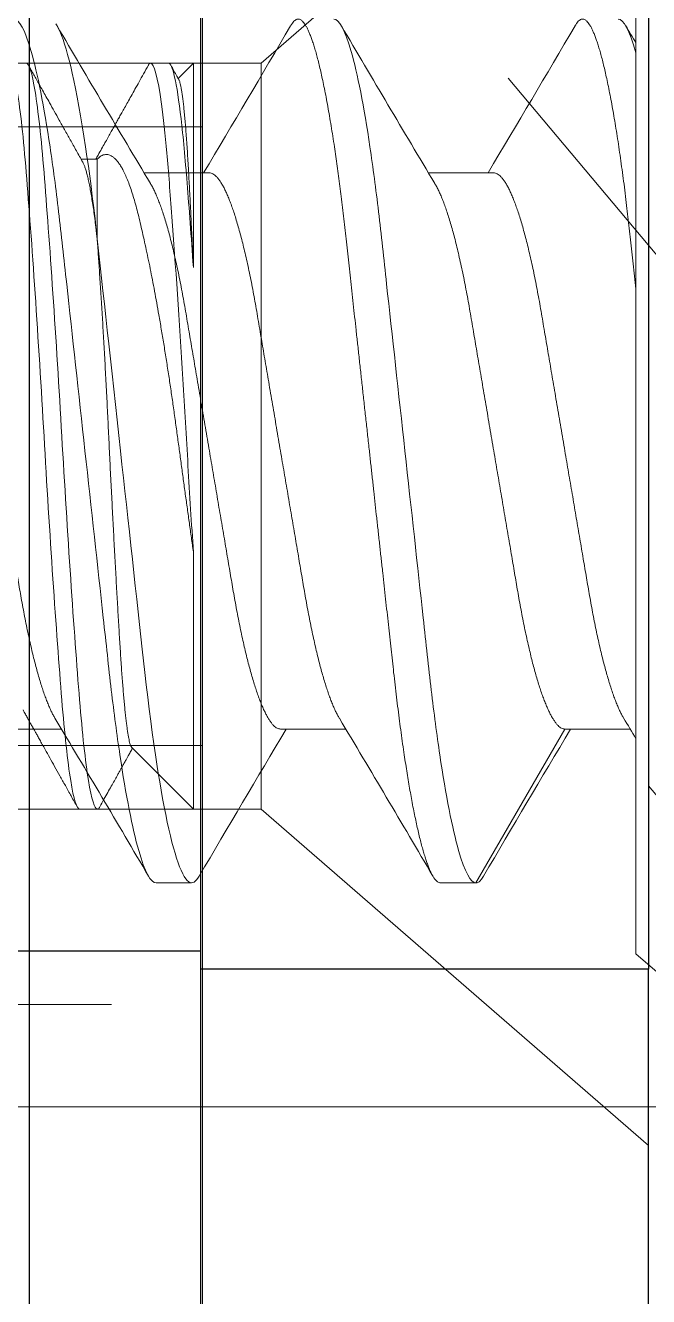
# Model space of a CAD drawing. Extents: x -82 to 113, y -82 to 93.
# Drawn here: x 25.8139 to 25.9508, y 70.3094 to 70.5889 of the extents above; entities that cross this region are included whole.
import ezdxf

# ---------------------------------------------------------------- set-up
doc = ezdxf.new("R2010")
doc.units = 0
doc.header["$MEASUREMENT"] = 0
for name, pattern in [('C', [0]), ('HIDDEN', [0.375, 0.25, -0.125]), ('SLD-Solid', [0])]:
    doc.linetypes.add(name, pattern=pattern)
doc.layers.get('0').update_dxf_attribs({"linetype": 'CONTINUOUS'})
for name, color, linetype in [('1', 7, 'CONTINUOUS'), ('Ballons', 7, 'CONTINUOUS'), ('INERTIA', 7, 'CONTINUOUS')]:
    doc.layers.add(name, color=color, linetype=linetype)

# ---------------------------------------------------------------- blocks, each defined once
blk = doc.blocks.new('Truth Latch')
at = {"color": 7, "linetype": 'SLD-Solid'}
for p, q in [((-0.10384, 0.11811), (-0.10384, 0.3937)), ((-0.00542, 0.3937), (-0.00542, 0.11811)), ((-0.00542, 0.11811), (-0.10384, 0.11811)), ((-0.10384, -0.11811), (-0.10384, 0.11811)), ((-0.00542, -0.11811), (-0.00542, 0.11811)), ((-0.10384, 0.11417), (-0.16683, 0.11417))]:
    blk.add_line(p, q, dxfattribs=at)
blk = doc.blocks.new('erfdfasdf')
at = {"color": 7, "linetype": 'Continuous', "lineweight": 15}
for p, q in [((556.3053, 29.99532), (556.22433, 30.0657)), ((556.3053, 29.99532), (556.3053, 29.77423)), ((556.34044, 29.97973), (556.32092, 29.94592)), ((556.34825, 29.97973), (556.34044, 29.97973)), ((556.41072, 29.97973), (556.40292, 29.97973)), ((556.32092, 29.94592), (556.30657, 29.94592)), ((556.38339, 29.94592), (556.36904, 29.94592)), ((556.44587, 29.94592), (556.43152, 29.94592)), ((556.33654, 29.82363), (556.35089, 29.82363)), ((556.39901, 29.82363), (556.41336, 29.82363))]:
    blk.add_line(p, q, dxfattribs=at)
at = {"color": 7, "linetype": 'Continuous', "lineweight": 15, "flags": 128}
blk.add_lwpolyline([(556.40125, 29.97825), (556.40153, 29.9787), (556.40182, 29.97908), (556.4021, 29.97937), (556.40238, 29.97957), (556.40265, 29.97969), (556.40292, 29.97973), (556.40322, 29.97968), (556.40354, 29.97952), (556.40386, 29.97924), (556.40419, 29.97885), (556.40453, 29.97834), (556.40487, 29.97772), (556.40522, 29.97697), (556.40555, 29.97619), (556.40588, 29.9753), (556.40621, 29.97432), (556.40655, 29.97323), (556.40689, 29.97205), (556.40723, 29.97077), (556.40757, 29.9694), (556.40792, 29.96793), (556.40826, 29.96637), (556.4086, 29.96473), (556.40895, 29.96299), (556.40929, 29.96118), (556.40961, 29.95939), (556.40993, 29.95754), (556.41024, 29.95563), (556.41055, 29.95365), (556.41086, 29.95161), (556.41122, 29.94919), (556.41156, 29.9467), (556.4119, 29.94415), (556.41224, 29.94155), (556.41256, 29.9389), (556.41288, 29.9362), (556.41319, 29.93347), (556.41347, 29.93093), (556.41376, 29.92833), (556.41405, 29.92567), (556.41435, 29.92295), (556.41465, 29.92017), (556.41496, 29.91734), (556.41528, 29.91446), (556.4156, 29.91154), (556.41592, 29.90857), (556.41625, 29.90556), (556.41659, 29.90253), (556.41692, 29.89946), (556.41724, 29.89655), (556.41756, 29.89362), (556.41789, 29.89068), (556.41821, 29.88773), (556.41853, 29.88477), (556.41891, 29.88135), (556.41928, 29.87794), (556.41966, 29.87454), (556.42003, 29.87116), (556.42039, 29.86781), (556.42076, 29.86449), (556.42112, 29.86121), (556.42144, 29.85824), (556.42176, 29.85531), (556.42208, 29.85243), (556.42239, 29.84959), (556.4227, 29.84681), (556.423, 29.84409), (556.42329, 29.84142), (556.42357, 29.83882), (556.42385, 29.83627), (556.42414, 29.83376), (556.42443, 29.83129), (556.42473, 29.82884), (556.42501, 29.82657), (556.4253, 29.82434), (556.4256, 29.82216), (556.4259, 29.82002), (556.42621, 29.81793), (556.42656, 29.81558), (556.42693, 29.81331), (556.42729, 29.81112), (556.42766, 29.80902), (556.42803, 29.80701), (556.42841, 29.8051), (556.42878, 29.8033), (556.42913, 29.80173), (556.42947, 29.80026), (556.42981, 29.79887), (556.43015, 29.79759), (556.43049, 29.7964), (556.43083, 29.79531), (556.43116, 29.79431), (556.43149, 29.79342), (556.43182, 29.79263), (556.43214, 29.79193), (556.43246, 29.79134), (556.43277, 29.79085)], dxfattribs=at)
at = {"color": 7, "linetype": 'Continuous', "lineweight": 15}
for centre, radius, start, end in [((552.63538, 32.14662), 4.2915, 329.14907, 329.65064), ((559.89405, 32.05282), 4.10667, 210.34266, 210.90518), ((552.68998, 32.15128), 4.30064, 329.14962, 329.65013), ((559.84138, 31.98466), 3.97286, 210.33319, 210.91466), ((558.23669, 31.10173), 2.24973, 210.8516, 210.98427), ((552.94104, 27.7849), 3.97284, 30.33318, 30.91466), ((552.88812, 27.71659), 4.10693, 30.34268, 30.90517), ((560.03885, 27.61299), 4.311, 149.15021, 149.64951), ((560.09239, 27.61829), 4.3006, 149.14962, 149.65014), ((550.0905, 26.14517), 7.20734, 30.390483, 30.425717)]:
    blk.add_arc(centre, radius, start, end, dxfattribs=at)
for points, knots in [([(556.33877, 29.97825), (556.33887, 29.97841), (556.33906, 29.97872), (556.33934, 29.97909), (556.33963, 29.97938), (556.3399, 29.97958), (556.34018, 29.97971), (556.34035, 29.97973), (556.34044, 29.97973)], [0, 0, 0, 0, 0.163791, 0.333279, 0.501708, 0.669012, 0.835129, 1, 1, 1, 1]), ([(556.34044, 29.97973), (556.34157, 29.97973), (556.34288, 29.97742), (556.34563, 29.9678), (556.34707, 29.96049), (556.34905, 29.94717), (556.34968, 29.94236), (556.35087, 29.93232), (556.35142, 29.9271), (556.35327, 29.91018), (556.35466, 29.89749), (556.35745, 29.87205), (556.35884, 29.85937), (556.3607, 29.84245), (556.36125, 29.83723), (556.36244, 29.82719), (556.36307, 29.82237), (556.36505, 29.80905), (556.36648, 29.80175), (556.36924, 29.79212), (556.37055, 29.78981), (556.37168, 29.78981)], [0, 0, 0, 0, 0.125, 0.125, 0.25, 0.25, 0.3125, 0.3125, 0.375, 0.375, 0.5, 0.5, 0.625, 0.625, 0.6875, 0.6875, 0.75, 0.75, 0.875, 0.875, 1, 1, 1, 1]), ([(556.34825, 29.97973), (556.34835, 29.97972), (556.34856, 29.9797), (556.34887, 29.97953), (556.3492, 29.97926), (556.34953, 29.97887), (556.34986, 29.97836), (556.35021, 29.97773), (556.35055, 29.97701), (556.35088, 29.9762), (556.35121, 29.97532), (556.35155, 29.97433), (556.35188, 29.97325), (556.35222, 29.97207), (556.35256, 29.97079), (556.35291, 29.96941), (556.35325, 29.96795), (556.35359, 29.96639), (556.35394, 29.96474), (556.35428, 29.96301), (556.35462, 29.96123), (556.35494, 29.95941), (556.35526, 29.95755), (556.35558, 29.95564), (556.35589, 29.95366), (556.35621, 29.95152), (556.35655, 29.94921), (556.3569, 29.94672), (556.35724, 29.94417), (556.35757, 29.94157), (556.3579, 29.93891), (556.35822, 29.93622), (556.35852, 29.93356), (556.35881, 29.93093), (556.35909, 29.92833), (556.35938, 29.92567), (556.35968, 29.92295), (556.35999, 29.92017), (556.3603, 29.91734), (556.36061, 29.91446), (556.36093, 29.91154), (556.36126, 29.90857), (556.36159, 29.90556), (556.36192, 29.90253), (556.36225, 29.89952), (556.36258, 29.89655), (556.3629, 29.89362), (556.36322, 29.89068), (556.36354, 29.88773), (556.36389, 29.88462), (556.36424, 29.88135), (556.36462, 29.87794), (556.36499, 29.87454), (556.36536, 29.87116), (556.36573, 29.86781), (556.36609, 29.86449), (556.36644, 29.8613), (556.36678, 29.85824), (556.3671, 29.85531), (556.36742, 29.85243), (556.36773, 29.84959), (556.36803, 29.84681), (556.36833, 29.84409), (556.36862, 29.84142), (556.36891, 29.83881), (556.36919, 29.83626), (556.36947, 29.83375), (556.36976, 29.83127), (556.37005, 29.82887), (556.37035, 29.82656), (556.37064, 29.82433), (556.37093, 29.82215), (556.37123, 29.82001), (556.37156, 29.81781), (556.3719, 29.81556), (556.37226, 29.81329), (556.37263, 29.8111), (556.373, 29.809), (556.37337, 29.807), (556.37374, 29.80509), (556.37411, 29.80333), (556.37446, 29.80172), (556.3748, 29.80024), (556.37515, 29.79886), (556.37549, 29.79757), (556.37583, 29.79638), (556.37616, 29.79529), (556.3765, 29.7943), (556.37683, 29.79341), (556.37715, 29.79261), (556.37747, 29.79192), (556.37779, 29.79133), (556.3781, 29.79084), (556.37839, 29.79046), (556.37867, 29.79016), (556.37895, 29.78996), (556.37922, 29.78984), (556.3795, 29.78979), (556.37979, 29.78985), (556.38011, 29.79001), (556.38043, 29.79028), (556.38076, 29.79068), (556.38101, 29.79102), (556.38114, 29.79126), (556.38115, 29.7913)], [0, 0, 0, 0, 0.0101616, 0.0204114, 0.0307444, 0.0411553, 0.0516388, 0.0621889, 0.0727997, 0.0825744, 0.0923899, 0.1022412, 0.1121229, 0.1220299, 0.1319566, 0.1418978, 0.1518478, 0.1618011, 0.1717522, 0.1816955, 0.1916255, 0.200971, 0.2102953, 0.219594, 0.2288625, 0.2380967, 0.2487323, 0.2593099, 0.2698235, 0.280267, 0.290635, 0.3009221, 0.3111231, 0.3204156, 0.3297662, 0.3391892, 0.3486808, 0.358237, 0.3678533, 0.3775254, 0.3872487, 0.3970183, 0.4068292, 0.4166766, 0.426555, 0.4358928, 0.445249, 0.4546192, 0.4639986, 0.4733826, 0.4842398, 0.4950897, 0.5059253, 0.5167394, 0.527525, 0.5382751, 0.5489831, 0.5587561, 0.5684831, 0.5781594, 0.5877802, 0.5973412, 0.606838, 0.6162665, 0.6256229, 0.634916, 0.6442579, 0.6536727, 0.6631565, 0.672158, 0.6812138, 0.69032, 0.6994729, 0.7086685, 0.7193558, 0.7300881, 0.740859, 0.7516613, 0.7624883, 0.7733328, 0.7841877, 0.794141, 0.8040915, 0.8140335, 0.8239616, 0.8338703, 0.8437542, 0.853608, 0.8634265, 0.8732045, 0.8829372, 0.8926196, 0.9022472, 0.9112703, 0.9202371, 0.929144, 0.9379877, 0.9467651, 0.9569267, 0.9671765, 0.9775095, 0.9879204, 0.9984039, 1, 1, 1, 1]), ([(556.41072, 29.97973), (556.41185, 29.97973), (556.41317, 29.97742), (556.41592, 29.9678), (556.41735, 29.96049), (556.41933, 29.94717), (556.41997, 29.94236), (556.42115, 29.93232), (556.4217, 29.9271), (556.42356, 29.91018), (556.42495, 29.89749), (556.42774, 29.87205), (556.42913, 29.85937), (556.43098, 29.84245), (556.43154, 29.83723), (556.43272, 29.82719), (556.43335, 29.82237), (556.43534, 29.80905), (556.43677, 29.80175), (556.43952, 29.79212), (556.44084, 29.78981), (556.44196, 29.78981)], [0, 0, 0, 0, 0.125, 0.125, 0.25, 0.25, 0.3125, 0.3125, 0.375, 0.375, 0.5, 0.5, 0.625, 0.625, 0.6875, 0.6875, 0.75, 0.75, 0.875, 0.875, 1, 1, 1, 1]), ([(556.30798, 29.94356), (556.30799, 29.94355), (556.30812, 29.94333), (556.3084, 29.94283), (556.3088, 29.94204), (556.3092, 29.94114), (556.30961, 29.94016), (556.31002, 29.93909), (556.31044, 29.93794), (556.31085, 29.9367), (556.31126, 29.93538), (556.31167, 29.93399), (556.31207, 29.93254), (556.31247, 29.93103), (556.31286, 29.92946), (556.31326, 29.92778), (556.31366, 29.926), (556.31406, 29.92412), (556.31445, 29.92219), (556.31484, 29.92021), (556.31521, 29.91819), (556.31557, 29.91618), (556.31591, 29.91416), (556.31626, 29.91214), (556.31661, 29.91006), (556.31697, 29.90793), (556.31735, 29.90574), (556.31773, 29.90351), (556.31811, 29.90124), (556.3185, 29.89894), (556.3189, 29.8966), (556.3193, 29.89424), (556.31971, 29.89188), (556.32011, 29.88952), (556.32051, 29.88715), (556.32093, 29.88471), (556.32135, 29.8822), (556.32179, 29.87964), (556.32222, 29.8771), (556.32265, 29.87457), (556.32308, 29.87207), (556.32349, 29.86965), (556.32389, 29.86731), (556.32427, 29.86505), (556.32465, 29.86285), (556.32502, 29.86068), (556.32539, 29.85849), (556.32577, 29.85628), (556.32615, 29.85406), (556.32652, 29.85188), (556.32692, 29.84975), (556.32732, 29.84766), (556.32773, 29.84562), (556.32816, 29.84364), (556.32858, 29.84175), (556.32901, 29.83996), (556.32943, 29.83827), (556.32986, 29.83665), (556.33029, 29.83511), (556.33073, 29.83366), (556.33116, 29.83232), (556.33158, 29.83109), (556.33199, 29.82997), (556.3324, 29.82894), (556.33281, 29.828), (556.33323, 29.82712), (556.33366, 29.82631), (556.3341, 29.82558), (556.33453, 29.82497), (556.33495, 29.82447), (556.33536, 29.82409), (556.33577, 29.82382), (556.33616, 29.82366), (556.33641, 29.82364), (556.33654, 29.82363)], [0, 0, 0, 0, 0.00068, 0.01435, 0.028079, 0.041854, 0.055665, 0.069502, 0.083351, 0.097203, 0.111044, 0.124865, 0.138408, 0.151909, 0.165358, 0.178744, 0.193119, 0.207398, 0.22157, 0.235624, 0.249549, 0.263337, 0.27625, 0.289271, 0.302414, 0.31567, 0.32903, 0.342487, 0.35603, 0.369649, 0.383334, 0.397074, 0.410613, 0.424184, 0.437776, 0.45138, 0.466069, 0.480745, 0.495394, 0.510002, 0.524556, 0.539044, 0.552631, 0.566137, 0.579553, 0.592869, 0.606077, 0.620679, 0.635125, 0.64959, 0.66421, 0.678975, 0.693872, 0.708889, 0.724013, 0.738472, 0.753002, 0.767591, 0.782226, 0.796894, 0.81158, 0.825432, 0.839277, 0.853104, 0.866901, 0.880657, 0.895948, 0.91116, 0.926278, 0.941288, 0.956178, 0.970934, 0.985545, 1, 1, 1, 1]), ([(556.32092, 29.94592), (556.32104, 29.94591), (556.32128, 29.94589), (556.32165, 29.94574), (556.32203, 29.9455), (556.32242, 29.94515), (556.32282, 29.94471), (556.32322, 29.94417), (556.32362, 29.94354), (556.32402, 29.94283), (556.32442, 29.94203), (556.32482, 29.94114), (556.32523, 29.94016), (556.32564, 29.93909), (556.32606, 29.93794), (556.32647, 29.9367), (556.32688, 29.93538), (556.32729, 29.93399), (556.32769, 29.93254), (556.32809, 29.93103), (556.32848, 29.92946), (556.32887, 29.92778), (556.32927, 29.926), (556.32968, 29.92412), (556.33007, 29.92219), (556.33046, 29.92021), (556.33083, 29.91819), (556.33119, 29.91618), (556.33153, 29.91416), (556.33188, 29.91214), (556.33223, 29.91006), (556.33259, 29.90793), (556.33296, 29.90574), (556.33334, 29.90351), (556.33373, 29.90124), (556.33412, 29.89894), (556.33452, 29.8966), (556.33492, 29.89424), (556.33532, 29.89188), (556.33573, 29.88952), (556.33613, 29.88715), (556.33655, 29.88471), (556.33697, 29.8822), (556.33741, 29.87964), (556.33784, 29.8771), (556.33827, 29.87457), (556.3387, 29.87207), (556.33911, 29.86965), (556.33951, 29.86731), (556.33989, 29.86505), (556.34027, 29.86285), (556.34064, 29.86068), (556.34101, 29.85849), (556.34139, 29.85628), (556.34176, 29.85406), (556.34214, 29.85188), (556.34254, 29.84975), (556.34294, 29.84766), (556.34335, 29.84562), (556.34378, 29.84364), (556.3442, 29.84175), (556.34463, 29.83996), (556.34505, 29.83827), (556.34548, 29.83665), (556.34591, 29.83511), (556.34635, 29.83366), (556.34677, 29.83232), (556.3472, 29.83109), (556.34761, 29.82997), (556.34802, 29.82894), (556.34843, 29.828), (556.34885, 29.82712), (556.34919, 29.82645), (556.34941, 29.8261), (556.34947, 29.826)], [0, 0, 0, 0, 0.013733, 0.027608, 0.041614, 0.055743, 0.069983, 0.084323, 0.097925, 0.111595, 0.125324, 0.139099, 0.152911, 0.166747, 0.180597, 0.194448, 0.20829, 0.222111, 0.235654, 0.249155, 0.262604, 0.275991, 0.290366, 0.304645, 0.318817, 0.33287, 0.346796, 0.360584, 0.373497, 0.386518, 0.399661, 0.412917, 0.426278, 0.439734, 0.453277, 0.466896, 0.480582, 0.494322, 0.507861, 0.521432, 0.535024, 0.548628, 0.563318, 0.577994, 0.592642, 0.607251, 0.621805, 0.636292, 0.649879, 0.663386, 0.676802, 0.690118, 0.703326, 0.717928, 0.732374, 0.746839, 0.76146, 0.776224, 0.791122, 0.806139, 0.821263, 0.835722, 0.850252, 0.864842, 0.879477, 0.894144, 0.90883, 0.922682, 0.936528, 0.950354, 0.964152, 0.977908, 0.993199, 1, 1, 1, 1]), ([(556.37045, 29.94356), (556.37046, 29.94355), (556.3706, 29.94333), (556.37087, 29.94283), (556.37127, 29.94204), (556.37168, 29.94114), (556.37209, 29.94016), (556.3725, 29.93909), (556.37291, 29.93794), (556.37332, 29.9367), (556.37374, 29.93538), (556.37414, 29.93399), (556.37455, 29.93254), (556.37494, 29.93103), (556.37533, 29.92946), (556.37573, 29.92778), (556.37613, 29.926), (556.37653, 29.92412), (556.37693, 29.92219), (556.37731, 29.92021), (556.37769, 29.91819), (556.37805, 29.91618), (556.37839, 29.91416), (556.37873, 29.91214), (556.37909, 29.91006), (556.37945, 29.90793), (556.37982, 29.90574), (556.3802, 29.90351), (556.38059, 29.90124), (556.38098, 29.89894), (556.38138, 29.8966), (556.38178, 29.89424), (556.38218, 29.89188), (556.38258, 29.88952), (556.38299, 29.88715), (556.3834, 29.88471), (556.38383, 29.8822), (556.38427, 29.87964), (556.3847, 29.8771), (556.38513, 29.87457), (556.38556, 29.87207), (556.38597, 29.86965), (556.38637, 29.86731), (556.38675, 29.86505), (556.38713, 29.86285), (556.38749, 29.86068), (556.38787, 29.85849), (556.38824, 29.85628), (556.38862, 29.85406), (556.389, 29.85188), (556.38939, 29.84975), (556.38979, 29.84766), (556.39021, 29.84562), (556.39063, 29.84364), (556.39106, 29.84175), (556.39148, 29.83996), (556.39191, 29.83827), (556.39233, 29.83665), (556.39277, 29.83511), (556.3932, 29.83366), (556.39363, 29.83232), (556.39405, 29.83109), (556.39446, 29.82997), (556.39487, 29.82894), (556.39528, 29.828), (556.3957, 29.82712), (556.39613, 29.82631), (556.39657, 29.82558), (556.397, 29.82497), (556.39743, 29.82447), (556.39784, 29.82409), (556.39824, 29.82382), (556.39863, 29.82366), (556.39889, 29.82364), (556.39901, 29.82363)], [0, 0, 0, 0, 0.000685, 0.014355, 0.028083, 0.041859, 0.05567, 0.069506, 0.083356, 0.097207, 0.111049, 0.124869, 0.138412, 0.151913, 0.165362, 0.178748, 0.193123, 0.207402, 0.221574, 0.235627, 0.249553, 0.26334, 0.276254, 0.289275, 0.302417, 0.315673, 0.329034, 0.34249, 0.356033, 0.369652, 0.383337, 0.397077, 0.410616, 0.424186, 0.437779, 0.451382, 0.466072, 0.480748, 0.495397, 0.510004, 0.524559, 0.539046, 0.552633, 0.566139, 0.579555, 0.592871, 0.606079, 0.620681, 0.635127, 0.649592, 0.664212, 0.678976, 0.693873, 0.70889, 0.724014, 0.738473, 0.753003, 0.767593, 0.782227, 0.796895, 0.811581, 0.825433, 0.839278, 0.853104, 0.866902, 0.880658, 0.895949, 0.91116, 0.926278, 0.941288, 0.956178, 0.970934, 0.985545, 1, 1, 1, 1]), ([(556.38339, 29.94592), (556.38351, 29.94591), (556.38375, 29.94589), (556.38412, 29.94574), (556.3845, 29.9455), (556.38489, 29.94515), (556.38529, 29.94471), (556.38569, 29.94417), (556.38609, 29.94354), (556.38649, 29.94283), (556.38689, 29.94203), (556.3873, 29.94114), (556.38771, 29.94016), (556.38812, 29.93909), (556.38853, 29.93794), (556.38894, 29.9367), (556.38935, 29.93538), (556.38976, 29.93399), (556.39016, 29.93254), (556.39056, 29.93103), (556.39095, 29.92946), (556.39135, 29.92778), (556.39175, 29.926), (556.39215, 29.92412), (556.39255, 29.92219), (556.39293, 29.92021), (556.39331, 29.91819), (556.39366, 29.91618), (556.39401, 29.91416), (556.39435, 29.91214), (556.3947, 29.91006), (556.39507, 29.90793), (556.39544, 29.90574), (556.39582, 29.90351), (556.39621, 29.90124), (556.3966, 29.89894), (556.397, 29.8966), (556.3974, 29.89424), (556.3978, 29.89188), (556.3982, 29.88952), (556.39861, 29.88715), (556.39902, 29.88471), (556.39945, 29.8822), (556.39988, 29.87964), (556.40032, 29.8771), (556.40075, 29.87457), (556.40117, 29.87207), (556.40159, 29.86965), (556.40198, 29.86731), (556.40237, 29.86505), (556.40274, 29.86285), (556.40311, 29.86068), (556.40349, 29.85849), (556.40386, 29.85628), (556.40424, 29.85406), (556.40462, 29.85188), (556.40501, 29.84975), (556.40541, 29.84766), (556.40583, 29.84562), (556.40625, 29.84364), (556.40668, 29.84175), (556.4071, 29.83996), (556.40752, 29.83827), (556.40795, 29.83665), (556.40839, 29.83511), (556.40882, 29.83366), (556.40925, 29.83232), (556.40967, 29.83109), (556.41008, 29.82997), (556.41049, 29.82894), (556.4109, 29.828), (556.41132, 29.82712), (556.41167, 29.82645), (556.41188, 29.8261), (556.41195, 29.826)], [0, 0, 0, 0, 0.013733, 0.027608, 0.041614, 0.055743, 0.069983, 0.084323, 0.097925, 0.111595, 0.125324, 0.139099, 0.152911, 0.166747, 0.180597, 0.194448, 0.20829, 0.222111, 0.235654, 0.249155, 0.262603, 0.27599, 0.290365, 0.304644, 0.318816, 0.33287, 0.346795, 0.360583, 0.373496, 0.386517, 0.39966, 0.412916, 0.426277, 0.439734, 0.453276, 0.466896, 0.480581, 0.494321, 0.50786, 0.521431, 0.535023, 0.548627, 0.563316, 0.577993, 0.592641, 0.607249, 0.621804, 0.636291, 0.649878, 0.663385, 0.676801, 0.690117, 0.703325, 0.717927, 0.732373, 0.746838, 0.761458, 0.776223, 0.79112, 0.806137, 0.821261, 0.83572, 0.850251, 0.86484, 0.879475, 0.894142, 0.908828, 0.922681, 0.936526, 0.950353, 0.96415, 0.977906, 0.993197, 1, 1, 1, 1]), ([(556.43293, 29.94356), (556.43294, 29.94355), (556.43307, 29.94333), (556.43335, 29.94283), (556.43375, 29.94204), (556.43415, 29.94114), (556.43456, 29.94016), (556.43497, 29.93909), (556.43539, 29.93794), (556.4358, 29.9367), (556.43621, 29.93538), (556.43662, 29.93399), (556.43702, 29.93254), (556.43742, 29.93103), (556.43781, 29.92946), (556.43821, 29.92778), (556.43861, 29.926), (556.43901, 29.92412), (556.4394, 29.92219), (556.43979, 29.92021), (556.44016, 29.91819), (556.44052, 29.91618), (556.44086, 29.91416), (556.44121, 29.91214), (556.44156, 29.91006), (556.44192, 29.90793), (556.4423, 29.90574), (556.44268, 29.90351), (556.44306, 29.90124), (556.44345, 29.89894), (556.44385, 29.8966), (556.44425, 29.89424), (556.44466, 29.89188), (556.44506, 29.88952), (556.44546, 29.88715), (556.44588, 29.88471), (556.4463, 29.8822), (556.44674, 29.87964), (556.44717, 29.8771), (556.4476, 29.87457), (556.44803, 29.87207), (556.44844, 29.86965), (556.44884, 29.86731), (556.44922, 29.86505), (556.4496, 29.86285), (556.44997, 29.86068), (556.45034, 29.85849), (556.45072, 29.85628), (556.4511, 29.85406), (556.45147, 29.85188), (556.45187, 29.84975), (556.45227, 29.84766), (556.45268, 29.84562), (556.45311, 29.84364), (556.45353, 29.84175), (556.45396, 29.83996), (556.45438, 29.83827), (556.45481, 29.83665), (556.45524, 29.83511), (556.45568, 29.83366), (556.45611, 29.83232), (556.45653, 29.83109), (556.45694, 29.82997), (556.45735, 29.82894), (556.45776, 29.828), (556.45818, 29.82712), (556.45861, 29.82631), (556.45905, 29.82558), (556.45948, 29.82497), (556.4599, 29.82447), (556.46031, 29.82409), (556.46072, 29.82382), (556.46111, 29.82366), (556.46136, 29.82364), (556.46149, 29.82363)], [0, 0, 0, 0, 0.000683, 0.014353, 0.028081, 0.041857, 0.055668, 0.069504, 0.083354, 0.097205, 0.111047, 0.124868, 0.13841, 0.151911, 0.16536, 0.178747, 0.193121, 0.2074, 0.221572, 0.235626, 0.249551, 0.263339, 0.276252, 0.289273, 0.302416, 0.315672, 0.329032, 0.342489, 0.356032, 0.369651, 0.383336, 0.397076, 0.410615, 0.424185, 0.437778, 0.451381, 0.466071, 0.480747, 0.495396, 0.510003, 0.524558, 0.539045, 0.552632, 0.566138, 0.579554, 0.592871, 0.606078, 0.62068, 0.635126, 0.649591, 0.664211, 0.678976, 0.693873, 0.70889, 0.724014, 0.738473, 0.753003, 0.767592, 0.782227, 0.796894, 0.81158, 0.825432, 0.839277, 0.853104, 0.866901, 0.880658, 0.895949, 0.91116, 0.926278, 0.941288, 0.956178, 0.970934, 0.985545, 1, 1, 1, 1]), ([(556.3053, 29.84916), (556.3054, 29.84823), (556.3056, 29.84637), (556.3059, 29.84365), (556.3062, 29.84098), (556.30648, 29.83837), (556.30676, 29.83581), (556.30705, 29.83329), (556.30735, 29.83073), (556.30767, 29.82811), (556.30801, 29.82547), (556.30836, 29.82289), (556.30871, 29.82037), (556.30906, 29.81792), (556.30942, 29.81556), (556.30979, 29.81329), (556.31015, 29.8111), (556.31052, 29.809), (556.31089, 29.807), (556.31127, 29.80509), (556.31163, 29.80333), (556.31198, 29.80172), (556.31233, 29.80024), (556.31267, 29.79886), (556.31301, 29.79757), (556.31335, 29.79638), (556.31369, 29.79529), (556.31402, 29.7943), (556.31435, 29.79341), (556.31468, 29.79261), (556.315, 29.79192), (556.31532, 29.79133), (556.31562, 29.79084), (556.31592, 29.79046), (556.3162, 29.79016), (556.31648, 29.78996), (556.31675, 29.78984), (556.31703, 29.78979), (556.31732, 29.78985), (556.31764, 29.79001), (556.31796, 29.79028), (556.31829, 29.79068), (556.31853, 29.79102), (556.31866, 29.79126), (556.31868, 29.7913)], [0, 0, 0, 0, 0.0233661, 0.0465728, 0.0696101, 0.0924684, 0.1152026, 0.1380893, 0.1611535, 0.1867176, 0.2124712, 0.2384002, 0.2644899, 0.2907246, 0.3167435, 0.3428722, 0.3690945, 0.3953936, 0.4217526, 0.4481542, 0.4745811, 0.4988131, 0.5230382, 0.5472427, 0.5714133, 0.5955366, 0.6195997, 0.6435894, 0.6674931, 0.6912984, 0.7149932, 0.7385657, 0.7620047, 0.7839722, 0.8058023, 0.8274868, 0.8490174, 0.8703865, 0.8951257, 0.9200794, 0.9452357, 0.9705819, 0.9961045, 1, 1, 1, 1])]:
    blk.add_open_spline(points, degree=3, knots=knots, dxfattribs=at)
blk.add_open_spline([(556.3053, 29.79724), (556.30671, 29.79222), (556.30805, 29.78981), (556.3092, 29.78981)], degree=3, dxfattribs=at)
blk = doc.blocks.new('hdgh')
at = {"color": 5, "linetype": 'HIDDEN', "lineweight": 0}
blk.add_line((-0.27495, -0.12273), (-0.48114, 0.12299), dxfattribs=at)
at = {"color": 1, "linetype": 'Continuous', "lineweight": 15}
blk.add_line((-0.92509, -0.15735), (-0.118, -0.15735), dxfattribs=at)
blk = doc.blocks.new('24993')
at = {"color": 7, "linetype": 'Continuous', "lineweight": 15}
blk.add_line((-0.075, -1.41635), (-0.075, -0.156), dxfattribs=at)
at = {"color": 7, "linetype": 'HIDDEN', "lineweight": 0}
blk.add_line((0, -0.2275), (-0.075, -0.31688), dxfattribs=at)
blk = doc.blocks.new('25206')
at = {"color": 7, "linetype": 'Continuous', "lineweight": 15}
blk.add_line((-0.375, 0), (0.375, 0), dxfattribs=at)
at = {"color": 7, "linetype": 'HIDDEN', "lineweight": 0}
for p, q in [((-0.125, -0.27), (-0.125, 0)), ((-0.082, 0), (-0.082, -0.59)), ((-0.068, 0), (-0.068, -0.59)), ((0.068, -0.59), (0.068, 0)), ((0.082, 0), (0.082, -0.59))]:
    blk.add_line(p, q, dxfattribs=at)
blk = doc.blocks.new('25174')
at = {"color": 7, "linetype": 'SLD-Solid', "lineweight": 15}
for p, q in [((0.08513, 0.082), (0, 0.156)), ((0, 0.156), (0, -0.156)), ((0.1, 0.082), (0.08513, 0.082)), ((0.08513, 0.082), (0.08513, 0)), ((0.11357, 0.06843), (0.1, 0.082)), ((0.1, 0.02549), (0.1, 0.082)), ((0.125, 0.082), (0.12109, 0.082)), ((0.08513, 0), (0.08513, -0.082)), ((0.1, -0.082), (0.1, -0.03709)), ((0.12104, -0.06096), (0.12114, -0.06086)), ((0.12114, -0.06086), (0.12466, -0.06086)), ((0.1, -0.082), (0.10335, -0.07865)), ((0, -0.156), (0.08513, -0.082)), ((0.08513, -0.082), (0.1, -0.082)), ((0.10547, -0.082), (0.10938, -0.082)), ((0.13672, -0.082), (0.14063, -0.082))]:
    blk.add_line(p, q, dxfattribs=at)
for points, knots in [([(0.12058, 0.08153), (0.12027, 0.08097), (0.11967, 0.07991), (0.11883, 0.07839), (0.11807, 0.07702), (0.11739, 0.07582), (0.11683, 0.07482), (0.11638, 0.074), (0.11602, 0.07336), (0.11572, 0.07282), (0.11548, 0.07238), (0.11529, 0.07205), (0.11516, 0.07183), (0.11508, 0.07167), (0.11499, 0.07151), (0.11486, 0.07129), (0.11466, 0.07093), (0.11436, 0.07039), (0.11396, 0.06968), (0.11362, 0.06907), (0.11342, 0.0687), (0.11338, 0.06862)], [0, 0, 0, 0, 0.129817, 0.247481, 0.352998, 0.446374, 0.527615, 0.58605, 0.636063, 0.677656, 0.711114, 0.736855, 0.754884, 0.763358, 0.773681, 0.791004, 0.815324, 0.858635, 0.914379, 0.982551, 1, 1, 1, 1]), ([(0.12109, 0.082), (0.12103, 0.08199), (0.1209, 0.08196), (0.12073, 0.08179), (0.12062, 0.08159), (0.12058, 0.08151)], [0, 0, 0, 0, 0.3741765, 0.7510642, 1, 1, 1, 1]), ([(0.13672, -0.082), (0.13612, -0.082), (0.13544, -0.07992), (0.13409, -0.0716), (0.13341, -0.06538), (0.13221, -0.05059), (0.13154, -0.04143), (0.13018, -0.02133), (0.12951, -0.01046), (0.1283, 0.01046), (0.12763, 0.02133), (0.12628, 0.04143), (0.1256, 0.05059), (0.1244, 0.06538), (0.12372, 0.0716), (0.12237, 0.07992), (0.1217, 0.082), (0.12109, 0.082)], [0, 0, 0, 0, 0.125, 0.125, 0.25, 0.25, 0.375, 0.375, 0.5, 0.5, 0.625, 0.625, 0.75, 0.75, 0.875, 0.875, 1, 1, 1, 1]), ([(0.14063, -0.082), (0.14002, -0.082), (0.13935, -0.07992), (0.138, -0.0716), (0.13732, -0.06538), (0.13612, -0.05059), (0.13544, -0.04143), (0.13409, -0.02133), (0.13341, -0.01046), (0.13221, 0.01046), (0.13154, 0.02133), (0.13018, 0.04143), (0.12951, 0.05059), (0.1283, 0.06538), (0.12763, 0.0716), (0.12628, 0.07992), (0.1256, 0.082), (0.125, 0.082)], [0, 0, 0, 0, 0.125, 0.125, 0.25, 0.25, 0.375, 0.375, 0.5, 0.5, 0.625, 0.625, 0.75, 0.75, 0.875, 0.875, 1, 1, 1, 1]), ([(0.13742, 0.06021), (0.13725, 0.06052), (0.13693, 0.0611), (0.13648, 0.0619), (0.1361, 0.06258), (0.13579, 0.06313), (0.13555, 0.06356), (0.13537, 0.06388), (0.13524, 0.06412), (0.13512, 0.06434), (0.13499, 0.06457), (0.13483, 0.06484), (0.13466, 0.06516), (0.13445, 0.06552), (0.13415, 0.06606), (0.13373, 0.06682), (0.13317, 0.06782), (0.13244, 0.06913), (0.13153, 0.07075), (0.13045, 0.07268), (0.12931, 0.07473), (0.1281, 0.07689), (0.12683, 0.07917), (0.12596, 0.08073), (0.12552, 0.08153)], [0, 0, 0, 0, 0.043544, 0.081232, 0.11306, 0.139028, 0.159131, 0.173368, 0.184013, 0.19274, 0.203533, 0.216391, 0.231315, 0.248305, 0.267362, 0.307669, 0.354926, 0.407817, 0.492724, 0.583142, 0.679074, 0.780526, 0.887499, 1, 1, 1, 1]), ([(0.12114, -0.04346), (0.1211, -0.04289), (0.12101, -0.04174), (0.12088, -0.0399), (0.12075, -0.038), (0.12062, -0.03601), (0.12048, -0.03393), (0.12034, -0.03176), (0.1202, -0.02953), (0.12006, -0.02726), (0.11992, -0.02496), (0.11979, -0.02263), (0.11965, -0.02026), (0.11951, -0.01782), (0.11938, -0.01533), (0.11924, -0.01278), (0.11911, -0.01019), (0.11897, -0.0076), (0.11884, -0.00503), (0.11872, -0.00246), (0.11859, 0.00012), (0.11847, 0.00273), (0.11834, 0.00536), (0.11821, 0.00801), (0.11807, 0.01065), (0.11794, 0.01329), (0.11781, 0.01589), (0.11767, 0.01847), (0.11754, 0.02104), (0.1174, 0.02359), (0.11727, 0.02613), (0.11713, 0.02865), (0.11699, 0.03113), (0.11686, 0.03355), (0.11672, 0.0359), (0.11659, 0.03819), (0.11646, 0.04041), (0.11633, 0.0426), (0.1162, 0.04473), (0.11607, 0.0468), (0.11595, 0.0488), (0.11582, 0.05071), (0.11569, 0.05252), (0.11556, 0.05424), (0.11542, 0.05587), (0.11529, 0.05742), (0.11516, 0.0589), (0.11502, 0.06028), (0.11488, 0.06157), (0.11475, 0.06276), (0.11461, 0.06383), (0.11448, 0.0648), (0.11434, 0.06566), (0.11421, 0.06642), (0.11407, 0.06707), (0.11394, 0.0676), (0.11381, 0.06801), (0.11368, 0.06829), (0.11361, 0.06838), (0.11357, 0.06842)], [0, 0, 0, 0, 0.016779, 0.033558, 0.050454, 0.06735, 0.084613, 0.101876, 0.119265, 0.136655, 0.153446, 0.170237, 0.187145, 0.204053, 0.221327, 0.238602, 0.256003, 0.273404, 0.290216, 0.307028, 0.323956, 0.340883, 0.358161, 0.375439, 0.392834, 0.410228, 0.427464, 0.444699, 0.46205, 0.479401, 0.497119, 0.514836, 0.53268, 0.550523, 0.568013, 0.585503, 0.603115, 0.620726, 0.638718, 0.65671, 0.674829, 0.692949, 0.710611, 0.728272, 0.74605, 0.763827, 0.781969, 0.800111, 0.818378, 0.836646, 0.854814, 0.872982, 0.891276, 0.90957, 0.928263, 0.946955, 0.965785, 0.984615, 1, 1, 1, 1]), ([(0.1, 0.02549), (0.10015, 0.02444), (0.10044, 0.02235), (0.10088, 0.01918), (0.10132, 0.01599), (0.10177, 0.01276), (0.10221, 0.00952), (0.10266, 0.00624), (0.1031, 0.00297), (0.10355, -0.00034), (0.10401, -0.00368), (0.10448, -0.00705), (0.10497, -0.01038), (0.10547, -0.01372), (0.10598, -0.01702), (0.10651, -0.02031), (0.10705, -0.02353), (0.10756, -0.02653), (0.10806, -0.02931), (0.10853, -0.03188), (0.109, -0.03438), (0.10948, -0.03683), (0.10997, -0.03921), (0.11046, -0.04153), (0.11095, -0.04375), (0.11143, -0.04585), (0.1119, -0.04783), (0.11236, -0.04969), (0.11283, -0.05144), (0.11332, -0.05308), (0.11382, -0.0546), (0.11433, -0.05601), (0.11486, -0.05727), (0.11537, -0.05834), (0.11587, -0.05924), (0.11634, -0.05998), (0.11683, -0.06061), (0.11732, -0.06112), (0.11781, -0.06151), (0.11832, -0.06177), (0.11882, -0.06191), (0.11931, -0.06192), (0.11978, -0.06182), (0.12024, -0.06161), (0.12066, -0.06133), (0.12092, -0.06107), (0.12103, -0.06096)], [0, 0, 0, 0, 0.023284, 0.046569, 0.069992, 0.093415, 0.117275, 0.141134, 0.165143, 0.189152, 0.214209, 0.239267, 0.264541, 0.289815, 0.315782, 0.341749, 0.367957, 0.394166, 0.416648, 0.43913, 0.461768, 0.484406, 0.507537, 0.530668, 0.553969, 0.57727, 0.599749, 0.622227, 0.644882, 0.667536, 0.690792, 0.714048, 0.737526, 0.761005, 0.781445, 0.801886, 0.822477, 0.843068, 0.864134, 0.8852, 0.906431, 0.927661, 0.946805, 0.96598, 0.985247, 1, 1, 1, 1]), ([(0.10938, -0.082), (0.10865, -0.082), (0.10782, -0.07894), (0.10661, -0.07003), (0.10621, -0.06637), (0.10546, -0.05807), (0.1051, -0.05344), (0.10393, -0.03781), (0.10308, -0.02523), (0.10191, -0.00613), (0.10156, 0.00016), (0.1008, 0.01287), (0.1004, 0.01929), (0.1, 0.02549)], [0, 0, 0, 0, 0.25, 0.25, 0.375, 0.375, 0.5, 0.5, 0.75, 0.75, 0.875, 0.875, 1, 1, 1, 1]), ([(0.10317, -0.07832), (0.10314, -0.07826), (0.10306, -0.07812), (0.10294, -0.07774), (0.10281, -0.07721), (0.10268, -0.07655), (0.10254, -0.07575), (0.1024, -0.07481), (0.10227, -0.07373), (0.10213, -0.07252), (0.10199, -0.07118), (0.10186, -0.06972), (0.10172, -0.06814), (0.10159, -0.06644), (0.10146, -0.06461), (0.10132, -0.06264), (0.10119, -0.06054), (0.10106, -0.05832), (0.10094, -0.05609), (0.10082, -0.05389), (0.10071, -0.05172), (0.10059, -0.04948), (0.10048, -0.04715), (0.10036, -0.04475), (0.10024, -0.04226), (0.10012, -0.03971), (0.10004, -0.03796), (0.1, -0.03709)], [0, 0, 0, 0, 0.030581, 0.071314, 0.112047, 0.153052, 0.194057, 0.235921, 0.277784, 0.319944, 0.362103, 0.403594, 0.445084, 0.486863, 0.528641, 0.571328, 0.614016, 0.657016, 0.700017, 0.737022, 0.774027, 0.811223, 0.84842, 0.886213, 0.924006, 0.962003, 1, 1, 1, 1]), ([(0.10547, -0.082), (0.10505, -0.082), (0.10459, -0.081), (0.10365, -0.07688), (0.10317, -0.07376), (0.10224, -0.0658), (0.1018, -0.06102), (0.10094, -0.05015), (0.10047, -0.04388), (0.1, -0.03709)], [0, 0, 0, 0, 0.25, 0.25, 0.5, 0.5, 0.75, 0.75, 1, 1, 1, 1]), ([(0.12114, -0.06085), (0.12114, -0.06085), (0.12114, -0.06085), (0.12114, -0.06078), (0.12114, -0.06064), (0.12114, -0.06042), (0.12114, -0.0601), (0.12114, -0.05964), (0.12114, -0.05908), (0.12114, -0.05842), (0.12114, -0.05764), (0.12114, -0.05675), (0.12114, -0.05576), (0.12114, -0.05469), (0.12114, -0.05356), (0.12114, -0.05238), (0.12114, -0.05111), (0.12114, -0.04976), (0.12114, -0.04832), (0.12114, -0.04678), (0.12114, -0.04517), (0.12114, -0.04403), (0.12114, -0.04346)], [0, 0, 0, 0, 0.028451, 0.069892, 0.111463, 0.153077, 0.206501, 0.259925, 0.31372, 0.367516, 0.422481, 0.477447, 0.532817, 0.588187, 0.638845, 0.689504, 0.740479, 0.791453, 0.843419, 0.895385, 0.947693, 1, 1, 1, 1]), ([(0.1243, -0.06021), (0.12422, -0.06006), (0.12406, -0.05976), (0.12382, -0.05912), (0.12357, -0.05835), (0.12333, -0.05744), (0.12308, -0.0564), (0.12283, -0.05522), (0.12258, -0.05389), (0.12233, -0.05244), (0.12209, -0.05086), (0.12184, -0.04917), (0.1216, -0.04737), (0.12137, -0.04548), (0.12122, -0.04413), (0.12114, -0.04346)], [0, 0, 0, 0, 0.074547, 0.152145, 0.228642, 0.305333, 0.382127, 0.458932, 0.537224, 0.615337, 0.693177, 0.770652, 0.847671, 0.924148, 1, 1, 1, 1]), ([(0.10989, -0.08153), (0.11024, -0.0809), (0.11092, -0.07968), (0.1119, -0.07792), (0.11281, -0.0763), (0.11364, -0.0748), (0.1144, -0.07345), (0.11508, -0.07222), (0.11569, -0.07113), (0.11623, -0.07018), (0.11669, -0.06935), (0.11714, -0.06854), (0.11763, -0.06766), (0.11819, -0.06665), (0.1188, -0.06557), (0.11946, -0.0644), (0.12017, -0.06312), (0.12084, -0.06193), (0.12127, -0.06116), (0.12144, -0.06086)], [0, 0, 0, 0, 0.091564, 0.176646, 0.255252, 0.327385, 0.393048, 0.452245, 0.50498, 0.551254, 0.59107, 0.624431, 0.669493, 0.71825, 0.770701, 0.82686, 0.888434, 0.956549, 1, 1, 1, 1]), ([(0.12429, -0.06021), (0.12477, -0.06106), (0.12568, -0.06269), (0.12702, -0.06508), (0.12827, -0.06732), (0.12945, -0.06942), (0.13054, -0.07138), (0.13151, -0.07312), (0.13237, -0.07465), (0.13311, -0.07599), (0.13381, -0.07723), (0.13444, -0.07838), (0.13504, -0.07944), (0.13562, -0.08048), (0.136, -0.08117), (0.1362, -0.08153)], [0, 0, 0, 0, 0.11861, 0.230551, 0.335812, 0.43438, 0.526245, 0.611398, 0.679042, 0.74193, 0.800156, 0.853718, 0.902613, 0.949458, 1, 1, 1, 1]), ([(0.10316, -0.07832), (0.10332, -0.07859), (0.10391, -0.07966), (0.10451, -0.08073), (0.10495, -0.08153)], [0, 0, 0, 0, 0.252196, 1, 1, 1, 1]), ([(0.10989, -0.08151), (0.10986, -0.08158), (0.10975, -0.08178), (0.10958, -0.08195), (0.10944, -0.08198), (0.10938, -0.082)], [0, 0, 0, 0, 0.209654, 0.606321, 1, 1, 1, 1])]:
    blk.add_open_spline(points, degree=3, knots=knots, dxfattribs=at)

msp = doc.modelspace()

# ---------------------------------------------------------------- linework, layer by layer
at = {"layer": '1', "color": 7, "lineweight": 30}
msp.add_lwpolyline([(25.81472, 70.72885), (25.81472, 70.25115, 0.131652), (25.82105, 70.22753), (25.86485, 70.15167, -0.131652), (25.8659, 70.14773), (25.8659, 70.13961, -0.414214), (25.85015, 70.12386), (25.83047, 70.12386), (25.73598, 70.12386), (25.7163, 70.12386, -0.414214), (25.70055, 70.13961), (25.70055, 70.14773, -0.131652), (25.7016, 70.15167), (25.7454, 70.22753, 0.131652), (25.75173, 70.25115), (25.75173, 70.72885, 0.131652)], format="xyb", dxfattribs=at)

# ---------------------------------------------------------------- block references
msp.add_blockref('hdgh', (26.3556, 70.5085))
at = {"layer": 'Ballons', "xscale": -1}
for name, p, rotation in [('24993', (26.02582, 70.10483), 180), ('25206', (25.85284, 70.49862), 270)]:
    msp.add_blockref(name, p, dxfattribs=dict(at, rotation=rotation))
at = {"layer": 'Ballons', "color": 7, "rotation": 179.9999997890521}
msp.add_blockref('erfdfasdf', (582.25335, 100.38012), dxfattribs=at)
at = {"layer": 'Ballons', "rotation": 180}
msp.add_blockref('25174', (25.95082, 70.49862), dxfattribs=at)
at = {"layer": 'INERTIA', "color": 7, "linetype": 'C', "xscale": -1, "rotation": 180}
msp.add_blockref('Truth Latch', (25.95624, 70.49952), dxfattribs=at)

doc.saveas('drawing.dxf')
